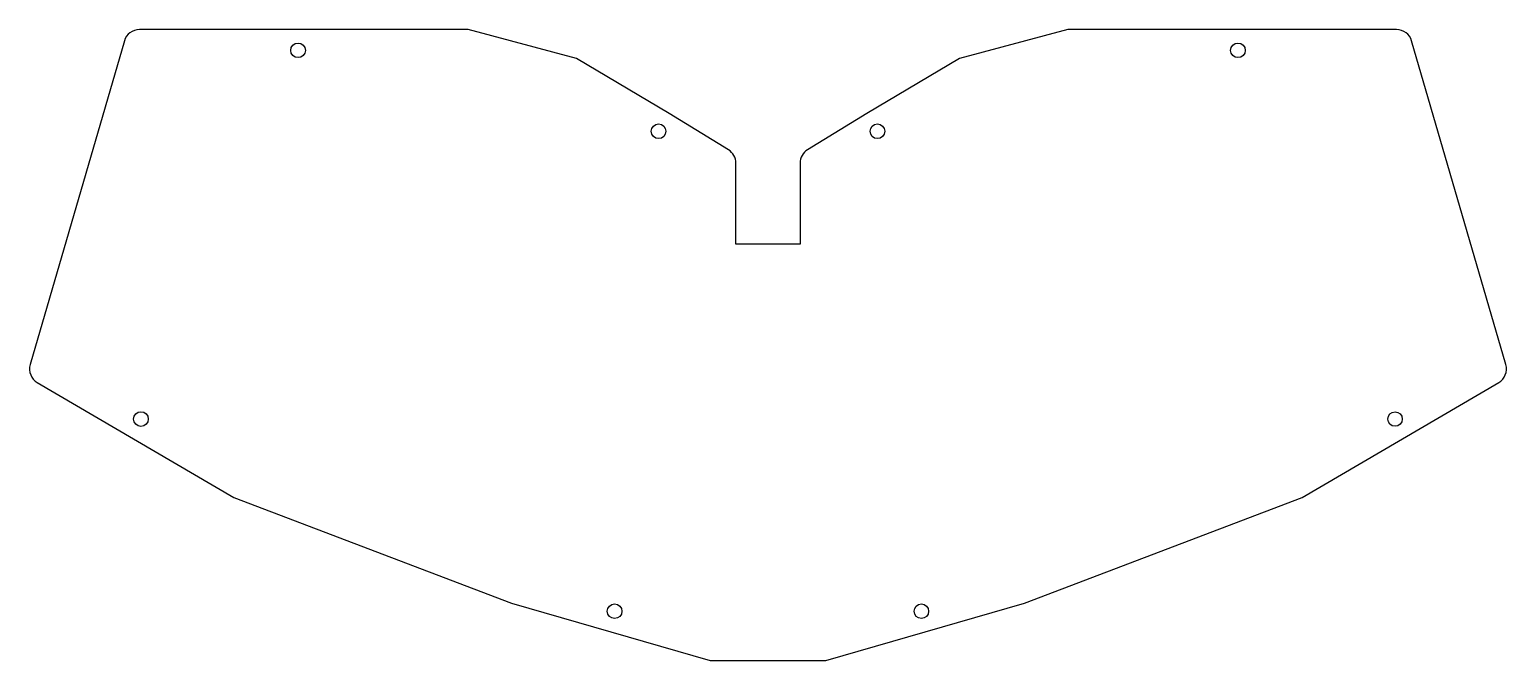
# Model space of a CAD drawing. Header units: millimetres. Extents: x -144 to 144, y -62 to 62.
import ezdxf

# ---------------------------------------------------------------- set-up
doc = ezdxf.new("R2010")
doc.units = ezdxf.units.MM
doc.layers.add('CUTOUTS', color=1, linetype='CONTINUOUS')
doc.layers.add('PERIMETER', color=5, linetype='CONTINUOUS')

msp = doc.modelspace()

# ---------------------------------------------------------------- linework, layer by layer
at = {"layer": 'CUTOUTS'}
for centre, radius in [((-91.92, 57.66), 1.43), ((91.92, 57.66), 1.43), ((-21.4, 41.82), 1.43), ((21.4, 41.82), 1.43), ((-122.65, -14.49), 1.43), ((122.65, -14.49), 1.42), ((-30, -52.1), 1.43), ((30, -52.1), 1.42)]:
    msp.add_circle(centre, radius, dxfattribs=at)
at = {"layer": 'PERIMETER'}
for p, q in [((-58.63, 61.73), (-122.95, 61.73)), ((-37.48, 56.09), (-58.63, 61.73)), ((58.63, 61.73), (37.48, 56.09)), ((122.95, 61.73), (58.63, 61.73)), ((-125.9, 59.52), (-144.32, -3.84)), ((144.32, -3.84), (125.9, 59.52)), ((-19.32, 45.33), (-37.48, 56.09)), ((37.48, 56.09), (19.32, 45.33)), ((-7.74, 38.2), (-19.32, 45.33)), ((19.32, 45.33), (7.74, 38.2)), ((-6.27, 19.7), (-6.27, 35.58)), ((6.28, 35.58), (6.28, 19.7)), ((6.28, 19.7), (-6.27, 19.7)), ((-142.92, -7.36), (-104.46, -29.85)), ((104.46, -29.85), (142.92, -7.36)), ((-104.46, -29.85), (-50.18, -50.53)), ((50.18, -50.53), (104.46, -29.85)), ((-50.18, -50.53), (-11.3, -61.73)), ((11.3, -61.73), (50.18, -50.53)), ((-11.3, -61.73), (11.3, -61.73))]:
    msp.add_line(p, q, dxfattribs=at)
for centre, radius, start, end in [((-122.95, 58.66), 3.07, 90, 163.791), ((122.95, 58.66), 3.07, 16.209, 90), ((-9.35, 35.58), 3.07, 0, 58.3925), ((9.35, 35.58), 3.08, 121.6075, 180), ((-141.37, -4.7), 3.07, 163.791, 239.6764), ((141.37, -4.7), 3.07, -59.6764, 16.209)]:
    msp.add_arc(centre, radius, start, end, dxfattribs=at)

doc.saveas('drawing.dxf')
